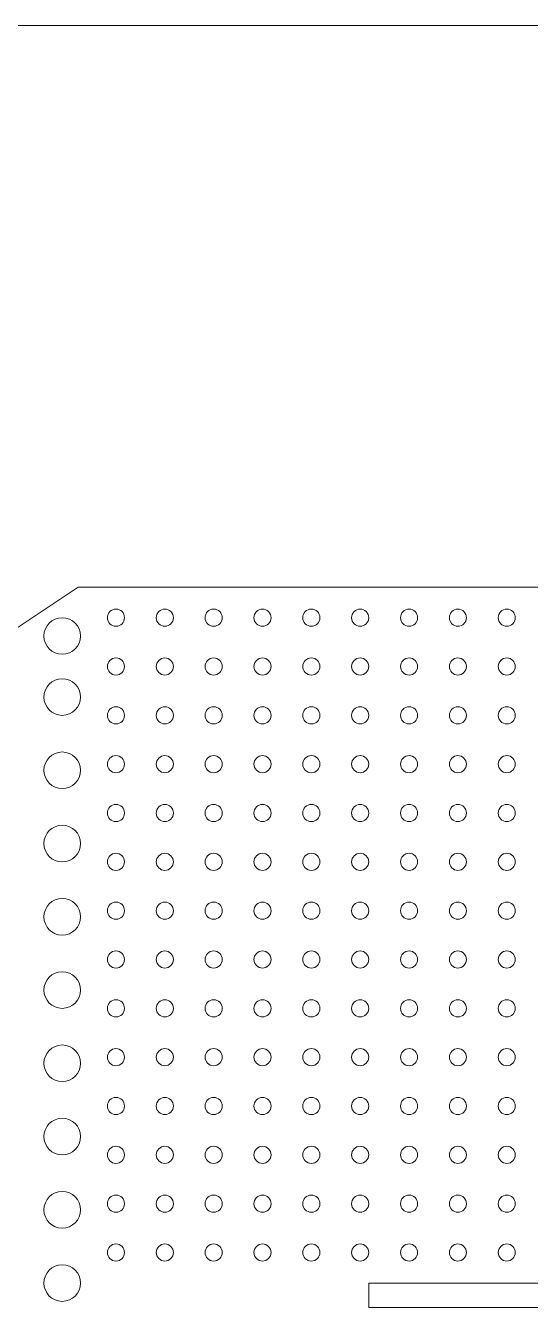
# Model space of a CAD drawing. Extents: x 1000 to 49000, y 2919 to 77300.
# Drawn here: x 31535 to 33602, y 46262 to 51500 of the extents above; entities that cross this region are included whole.
import ezdxf

# ---------------------------------------------------------------- set-up
doc = ezdxf.new("R2010")
doc.units = 13
doc.layers.add('Inner', color=4, linetype='Continuous', lineweight=0, true_color=0x00ffff)
doc.layers.add('Outer', color=1, linetype='Continuous', lineweight=0, true_color=0xff0000)

msp = doc.modelspace()

# ---------------------------------------------------------------- linework, layer by layer
at = {"layer": 'Inner'}
msp.add_lwpolyline([(26000, 51500), (26000, 28500), (49000, 28500), (49000, 51500), (26000, 51500)], dxfattribs=at)
for centre, radius in [((31905, 49075), 35), ((32105, 49075), 35), ((32305, 49075), 35), ((32505, 49075), 35), ((32705, 49075), 35), ((32905, 49075), 35), ((33105, 49075), 35), ((33305, 49075), 35), ((33505, 49075), 35), ((31685, 49000), 75), ((31905, 48875), 35), ((32105, 48875), 35), ((32305, 48875), 35), ((32505, 48875), 35), ((32705, 48875), 35), ((32905, 48875), 35), ((33105, 48875), 35), ((33305, 48875), 35), ((33505, 48875), 35), ((31685, 48750), 75), ((31905, 48675), 35), ((32105, 48675), 35), ((32305, 48675), 35), ((32505, 48675), 35), ((32705, 48675), 35), ((32905, 48675), 35), ((33105, 48675), 35), ((33305, 48675), 35), ((33505, 48675), 35), ((31685, 48450), 75), ((31905, 48475), 35), ((32105, 48475), 35), ((32305, 48475), 35), ((32505, 48475), 35), ((32705, 48475), 35), ((32905, 48475), 35), ((33105, 48475), 35), ((33305, 48475), 35), ((33505, 48475), 35), ((31905, 48275), 35), ((32105, 48275), 35), ((32305, 48275), 35), ((32505, 48275), 35), ((32705, 48275), 35), ((32905, 48275), 35), ((33105, 48275), 35), ((33305, 48275), 35), ((33505, 48275), 35), ((31685, 48150), 75), ((31905, 48075), 35), ((32105, 48075), 35), ((32305, 48075), 35), ((32505, 48075), 35), ((32705, 48075), 35), ((32905, 48075), 35), ((33105, 48075), 35), ((33305, 48075), 35), ((33505, 48075), 35), ((31685, 47850), 75), ((31905, 47875), 35), ((32105, 47875), 35), ((32305, 47875), 35), ((32505, 47875), 35), ((32705, 47875), 35), ((32905, 47875), 35), ((33105, 47875), 35), ((33305, 47875), 35), ((33505, 47875), 35), ((31905, 47675), 35), ((32105, 47675), 35), ((32305, 47675), 35), ((32505, 47675), 35), ((32705, 47675), 35), ((32905, 47675), 35), ((33105, 47675), 35), ((33305, 47675), 35), ((33505, 47675), 35), ((31685, 47550), 75), ((31905, 47475), 35), ((32105, 47475), 35), ((32305, 47475), 35), ((32505, 47475), 35), ((32705, 47475), 35), ((32905, 47475), 35), ((33105, 47475), 35), ((33305, 47475), 35), ((33505, 47475), 35), ((31685, 47250), 75), ((31905, 47275), 35), ((32105, 47275), 35), ((32305, 47275), 35), ((32505, 47275), 35), ((32705, 47275), 35), ((32905, 47275), 35), ((33105, 47275), 35), ((33305, 47275), 35), ((33505, 47275), 35), ((31905, 47075), 35), ((32105, 47075), 35), ((32305, 47075), 35), ((32505, 47075), 35), ((32705, 47075), 35), ((32905, 47075), 35), ((33105, 47075), 35), ((33305, 47075), 35), ((33505, 47075), 35), ((31685, 46950), 75), ((31905, 46875), 35), ((32105, 46875), 35), ((32305, 46875), 35), ((32505, 46875), 35), ((32705, 46875), 35), ((32905, 46875), 35), ((33105, 46875), 35), ((33305, 46875), 35), ((33505, 46875), 35), ((31685, 46650), 75), ((31905, 46675), 35), ((32105, 46675), 35), ((32305, 46675), 35), ((32505, 46675), 35), ((32705, 46675), 35), ((32905, 46675), 35), ((33105, 46675), 35), ((33305, 46675), 35), ((33505, 46675), 35), ((31905, 46475), 35), ((32105, 46475), 35), ((32305, 46475), 35), ((32505, 46475), 35), ((32705, 46475), 35), ((32905, 46475), 35), ((33105, 46475), 35), ((33305, 46475), 35), ((33505, 46475), 35), ((31685, 46350), 75)]:
    msp.add_circle(centre, radius, dxfattribs=at)
at = {"layer": 'Outer'}
msp.add_lwpolyline([(33660, 37500), (33660, 40350), (32940, 40350), (32940, 40450), (33660, 40450), (33660, 43300), (32940, 43300), (32940, 43400), (33660, 43400), (33660, 46250), (32940, 46250), (32940, 46350), (33660, 46350), (33660, 49200), (31750, 49200), (27503.85, 46369.23), (27503.85, 40330.77), (31750, 37500), (33660, 37500)], dxfattribs=at)

doc.saveas('drawing.dxf')
